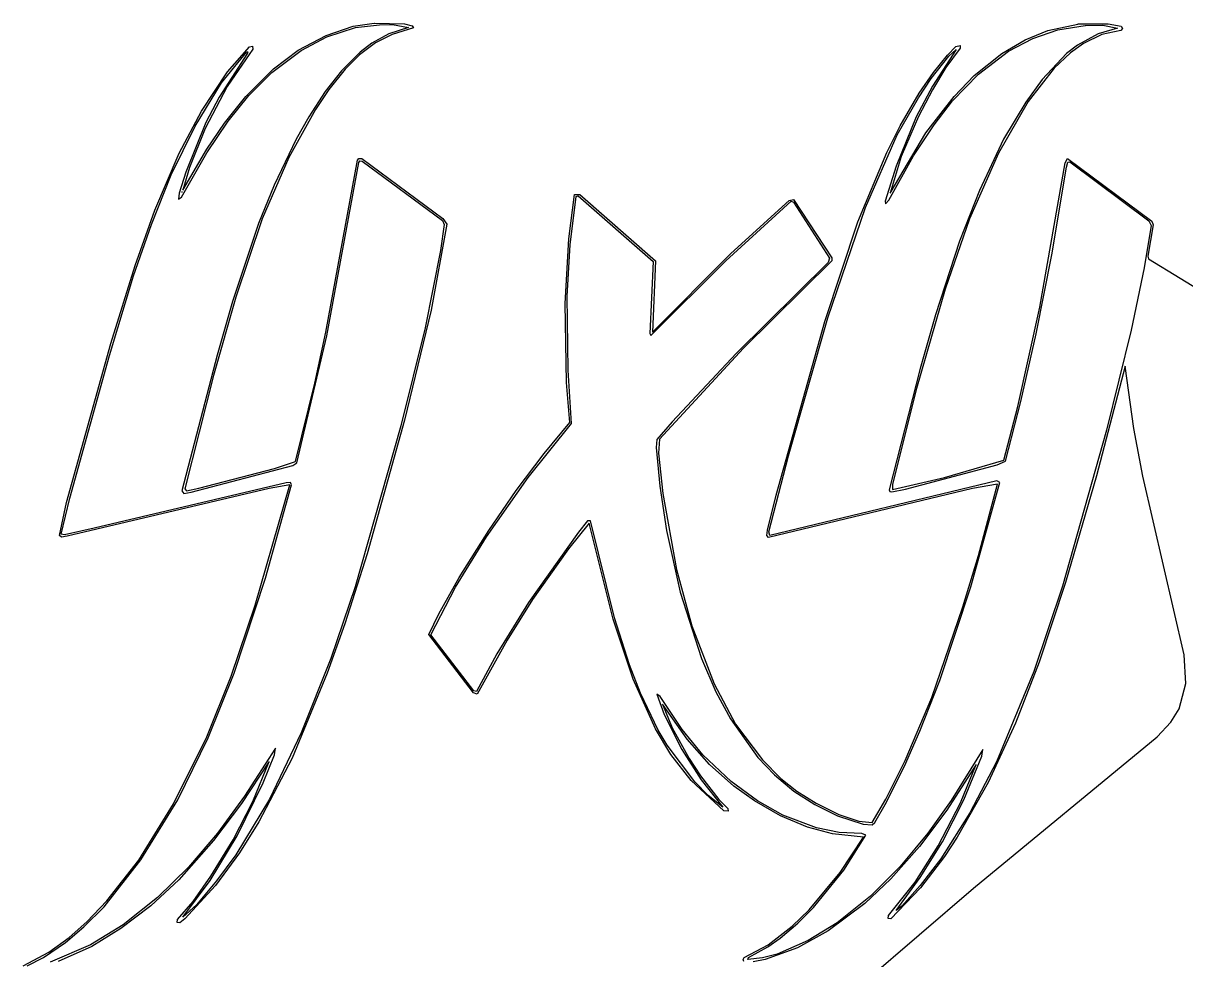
# Model space of a CAD drawing. Extents: x 26 to 220, y 38 to 193.
# Drawn here: x 25.8 to 139.1, y 101.8 to 193 of the extents above; entities that cross this region are included whole.
import ezdxf

# ---------------------------------------------------------------- set-up
doc = ezdxf.new("R2010")
doc.units = 0

msp = doc.modelspace()

# ---------------------------------------------------------------- linework, layer by layer
at = {"layer": 'LETRAS'}
for p, q in [((58.2021, 192.6145), (60.5335, 192.8971)), ((60.5335, 192.8971), (60.5412, 192.8984)), ((60.5412, 192.8984), (61.8132, 192.9261)), ((61.8132, 192.9261), (63.3736, 192.6291)), ((126.6585, 192.3979), (129.3551, 192.8255)), ((129.3551, 192.8255), (129.3628, 192.8267)), ((129.3628, 192.8267), (131.0563, 192.8552)), ((131.0563, 192.8552), (132.4921, 192.5703)), ((52.9109, 190.3952), (55.4139, 191.7056)), ((55.4139, 191.7056), (58.2021, 192.6145)), ((61.4358, 191.9948), (59.7913, 191.1149)), ((63.3736, 192.6291), (61.4358, 191.9948)), ((121.8757, 190.3236), (124.2294, 191.5596)), ((124.2294, 191.5596), (126.6585, 192.3979)), ((130.6155, 191.9948), (128.6021, 190.8929)), ((132.4921, 192.5703), (130.6155, 191.9948)), ((59.7913, 191.1149), (58.6459, 190.2372)), ((116.7589, 190.483), (114.4475, 186.9201)), ((116.05, 189.8472), (116.7589, 190.483)), ((128.6021, 190.8929), (127.5299, 190.0852)), ((47.6845, 190.1251), (44.9098, 185.8458)), ((45.1524, 187.2235), (47.6215, 190.2409)), ((47.6215, 190.2409), (47.7187, 190.2709)), ((47.7187, 190.2709), (47.6845, 190.1251)), ((50.0568, 188.2362), (52.9109, 190.3952)), ((58.6459, 190.2372), (56.8247, 188.4149)), ((114.3284, 187.6479), (116.05, 189.8472)), ((118.9501, 188.093), (121.8757, 190.3236)), ((127.5299, 190.0852), (125.145, 187.5556)), ((47.8097, 185.9895), (50.0568, 188.2362)), ((56.8247, 188.4149), (55.2399, 186.3743)), ((42.5605, 183.021), (45.1524, 187.2235)), ((113.0902, 185.7798), (114.3284, 187.6479)), ((116.4122, 185.4835), (118.9501, 188.093)), ((125.145, 187.5556), (123.5529, 185.3611)), ((45.8007, 183.5047), (47.8097, 185.9895)), ((55.2399, 186.3743), (53.6468, 183.9122)), ((114.4475, 186.9201), (112.874, 183.9281)), ((44.9098, 185.8458), (43.6227, 183.3552)), ((111.0179, 182.1499), (113.0902, 185.7798)), ((114.6084, 183.1517), (116.4122, 185.4835)), ((123.5529, 185.3611), (121.3909, 181.7581)), ((53.6468, 183.9122), (52.4167, 181.7406)), ((112.874, 183.9281), (110.9044, 179.1123)), ((40.2438, 178.2747), (42.5605, 183.021)), ((43.6227, 183.3552), (41.6633, 178.5292)), ((43.6957, 180.4087), (45.8007, 183.5047)), ((112.5889, 180.1223), (114.6084, 183.1517)), ((52.4167, 181.7406), (50.2774, 177.2556)), ((107.9092, 175.0982), (111.0179, 182.1499)), ((121.3909, 181.7581), (119.0274, 176.7543)), ((41.2358, 176.0832), (43.6957, 180.4087)), ((55.4043, 162.5592), (58.5243, 179.4823)), ((58.5243, 179.4823), (58.6347, 179.6406)), ((58.6347, 179.6406), (58.8618, 179.6084)), ((58.8618, 179.6084), (66.6757, 173.8067)), ((110.9044, 179.1123), (109.8296, 175.7022)), ((110.2074, 175.8078), (112.5889, 180.1223)), ((127.5183, 179.0145), (127.6553, 179.5129)), ((127.6553, 179.5129), (127.8368, 179.547)), ((127.8368, 179.547), (135.5535, 173.7823)), ((38.31, 173.4408), (40.2438, 178.2747)), ((41.6633, 178.5292), (41.0061, 176.483)), ((126.0806, 170.462), (127.5183, 179.0145)), ((50.2774, 177.2556), (48.7531, 173.5161)), ((41.0061, 176.483), (40.9579, 175.8825)), ((40.9579, 175.8825), (41.2358, 176.0832)), ((79.1377, 171.4551), (79.7111, 176.1454)), ((79.7111, 176.1454), (79.9188, 176.2091)), ((79.9188, 176.2091), (87.2358, 169.803)), ((94.3053, 169.8943), (100.6774, 175.6895)), ((100.6774, 175.6895), (100.8939, 175.6103)), ((109.8296, 175.7022), (109.8753, 175.4513)), ((109.8753, 175.4513), (110.2074, 175.8078)), ((119.0274, 176.7543), (117.0735, 171.7974)), ((100.8939, 175.6103), (104.4217, 170.1336)), ((104.258, 164.3191), (107.9092, 175.0982)), ((36.5741, 168.4182), (38.31, 173.4408)), ((48.7531, 173.5161), (46.2174, 165.9184)), ((66.8561, 173.4244), (66.4973, 170.8917)), ((66.6757, 173.8067), (66.8561, 173.4244)), ((135.5535, 173.7823), (135.779, 173.314)), ((135.779, 173.314), (135.0821, 169.1859)), ((78.8479, 166.4544), (79.1377, 171.4551)), ((117.0735, 171.7974), (114.7525, 164.6294)), ((66.4973, 170.8917), (65.0006, 163.3469)), ((104.4217, 170.1336), (104.2954, 169.7155)), ((124.5737, 162.7843), (126.0806, 170.462)), ((87.2358, 169.803), (86.8892, 162.7962)), ((87.0104, 162.6007), (94.3053, 169.8943)), ((104.2954, 169.7155), (95.2989, 160.862)), ((135.0821, 169.1859), (133.8104, 163.135)), ((34.2066, 160.6701), (36.5741, 168.4182)), ((46.2174, 165.9184), (44.7096, 160.6766)), ((78.9198, 159.24), (78.8479, 166.4544)), ((114.7525, 164.6294), (113.2549, 159.3773)), ((65.0006, 163.3469), (62.6305, 153.7933)), ((100.4257, 150.8654), (104.258, 164.3191)), ((52.4925, 150.1812), (55.4043, 162.5592)), ((86.8892, 162.7962), (87.0104, 162.6007)), ((123.0768, 156.1709), (124.5737, 162.7843)), ((133.8104, 163.135), (131.4316, 153.3841)), ((30.3457, 146.7527), (34.2066, 160.6701)), ((44.7096, 160.6766), (41.2817, 147.4666)), ((95.2989, 160.862), (89.0597, 154.1927)), ((79.2471, 154.0418), (78.9198, 159.24)), ((113.2549, 159.3773), (110.2375, 147.5762)), ((121.5597, 150.3654), (123.0768, 156.1709)), ((89.0597, 154.1927), (87.5954, 152.479)), ((62.6305, 153.7933), (58.166, 138.1162)), ((75.0195, 148.7716), (79.2471, 154.0418)), ((131.4316, 153.3841), (127.1308, 138.1878)), ((87.5954, 152.479), (87.5153, 151.6864)), ((87.5153, 151.6864), (87.8773, 147.9217)), ((98.509, 143.4543), (100.4257, 150.8654)), ((42.1913, 147.3501), (52.0852, 149.944)), ((52.0852, 149.944), (52.4925, 150.1812)), ((111.8283, 147.6179), (120.7738, 150.0054)), ((120.7738, 150.0054), (121.5597, 150.3654)), ((70.9878, 142.9652), (75.0195, 148.7716)), ((51.444, 148.2577), (32.7309, 143.8393)), ((41.2817, 147.4666), (41.4588, 147.2125)), ((41.4588, 147.2125), (42.1913, 147.3501)), ((49.4269, 138.9687), (51.9711, 148.044)), ((51.8662, 148.2908), (51.444, 148.2577)), ((51.9711, 148.044), (51.8662, 148.2908)), ((87.8773, 147.9217), (88.5252, 143.6013)), ((120.7144, 148.4265), (98.5864, 143.1224)), ((110.2375, 147.5762), (110.306, 147.3891)), ((110.306, 147.3891), (110.4971, 147.3524)), ((110.4971, 147.3524), (111.8283, 147.6179)), ((118.1769, 138.1093), (121.0099, 148.2732)), ((121.0099, 148.2732), (120.7144, 148.4265)), ((29.5006, 143.2456), (30.3457, 146.7527)), ((80.827, 144.5486), (79.9443, 143.4261)), ((81.0981, 144.5441), (80.827, 144.5486)), ((83.4672, 135.0879), (81.0981, 144.5441)), ((29.844, 143.1902), (29.5006, 143.2456)), ((32.7309, 143.8393), (29.844, 143.1902)), ((67.9664, 138.0732), (70.9878, 142.9652)), ((79.9443, 143.4261), (75.0801, 136.5813)), ((88.5252, 143.6013), (89.8389, 137.6013)), ((98.5864, 143.1224), (98.509, 143.4543)), ((46.3613, 129.6898), (49.4269, 138.9687)), ((58.166, 138.1162), (55.8017, 131.1257)), ((65.555, 133.4288), (67.9664, 138.0732)), ((89.8389, 137.6013), (91.9416, 131.1193)), ((115.1702, 128.9773), (118.1769, 138.1093)), ((127.1308, 138.1878), (124.3393, 129.8432)), ((75.0801, 136.5813), (71.9801, 131.562)), ((84.9162, 130.4944), (83.4672, 135.0879)), ((69.7482, 127.9574), (65.555, 133.4288)), ((71.9801, 131.562), (70.0053, 127.8987)), ((55.8017, 131.1257), (52.9193, 123.8837)), ((85.9976, 127.7534), (84.9162, 130.4944)), ((91.9416, 131.1193), (93.3261, 127.8757)), ((43.8215, 123.3762), (46.3613, 129.6898)), ((124.3393, 129.8432), (120.6844, 121.0641)), ((113.2316, 124.023), (115.1702, 128.9773)), ((70.0053, 127.8987), (69.7482, 127.9574)), ((87.7227, 124.1253), (85.9976, 127.7534)), ((87.8972, 127.4151), (87.5944, 127.6404)), ((87.5944, 127.6404), (88.2972, 125.6576)), ((90.0419, 124.1976), (87.8972, 127.4151)), ((93.3261, 127.8757), (94.7502, 125.2536)), ((88.2972, 125.6576), (90.027, 122.2401)), ((94.7502, 125.2536), (97.4344, 121.4566)), ((52.9193, 123.8837), (49.8223, 117.4022)), ((88.598, 122.6642), (87.7227, 124.1253)), ((92.0718, 121.7337), (90.0419, 124.1976)), ((111.7195, 120.6384), (113.2316, 124.023)), ((40.8705, 117.3306), (43.8215, 123.3762)), ((91.2755, 119.0933), (88.598, 122.6642)), ((50.4056, 122.3905), (47.3875, 117.7065)), ((49.1953, 119.0139), (50.3001, 121.7406)), ((50.3001, 121.7406), (50.4056, 122.3905)), ((90.027, 122.2401), (91.9168, 119.287)), ((94.8207, 119.1294), (92.0718, 121.7337)), ((97.4344, 121.4566), (99.0365, 119.7823)), ((119.3702, 122.2475), (116.2741, 117.2924)), ((117.5129, 117.3606), (119.2523, 121.601)), ((119.2523, 121.601), (119.3702, 122.2475)), ((109.8354, 116.9009), (111.7195, 120.6384)), ((120.6844, 121.0641), (118.0883, 116.0869)), ((46.6713, 113.8215), (49.1953, 119.0139)), ((92.5959, 117.7729), (91.2755, 119.0933)), ((91.9168, 119.287), (94.0255, 116.6403)), ((97.3782, 117.2646), (94.8207, 119.1294)), ((99.0365, 119.7823), (100.9484, 118.2031)), ((100.9484, 118.2031), (102.9815, 116.8792)), ((37.2796, 111.4862), (40.8705, 117.3306)), ((47.3875, 117.7065), (44.7328, 114.0949)), ((49.8223, 117.4022), (46.5281, 111.9773)), ((94.0255, 116.6403), (92.5959, 117.7729)), ((99.86, 115.8614), (97.3782, 117.2646)), ((102.9815, 116.8792), (105.1821, 115.7945)), ((108.8399, 115.1391), (109.8354, 116.9009)), ((116.2741, 117.2924), (113.988, 114.0999)), ((115.4213, 113.2486), (117.5129, 117.3606)), ((103.1341, 114.6238), (99.86, 115.8614)), ((105.1821, 115.7945), (107.6837, 114.9839)), ((118.0883, 116.0869), (115.2707, 111.6088)), ((105.3669, 114.162), (103.1341, 114.6238)), ((107.6837, 114.9839), (108.5755, 114.9022)), ((108.5755, 114.9022), (108.8399, 115.1391)), ((44.7328, 114.0949), (41.9191, 110.7767)), ((44.0252, 109.4762), (46.6713, 113.8215)), ((107.5578, 114.058), (105.3669, 114.162)), ((105.8111, 110.4784), (107.9647, 113.8951)), ((107.9647, 113.8951), (107.5578, 114.058)), ((113.988, 114.0999), (111.3179, 110.8529)), ((113.2627, 109.7675), (115.4213, 113.2486)), ((33.6877, 106.9141), (37.2796, 111.4862)), ((46.5281, 111.9773), (44.6612, 109.44)), ((115.2707, 111.6088), (113.264, 109.0053)), ((41.9191, 110.7767), (38.8885, 107.8185)), ((102.8631, 106.8378), (105.8111, 110.4784)), ((111.3179, 110.8529), (108.4262, 107.9617)), ((41.3721, 105.9237), (44.0252, 109.4762)), ((44.6612, 109.44), (42.7024, 107.1198)), ((110.9206, 106.5579), (113.2627, 109.7675)), ((113.264, 109.0053), (111.4524, 106.9765)), ((38.8885, 107.8185), (35.554, 105.1552)), ((108.4262, 107.9617), (105.1634, 105.3701)), ((31.7317, 104.9581), (33.6877, 106.9141)), ((42.7024, 107.1198), (41.3721, 105.9237)), ((101.3411, 105.3162), (102.8631, 106.8378)), ((111.4524, 106.9765), (110.9206, 106.5579)), ((29.922, 103.4378), (31.7317, 104.9581)), ((35.554, 105.1552), (32.3644, 103.1976)), ((99.603, 103.8674), (101.3411, 105.3162)), ((105.1634, 105.3701), (102.326, 103.6241)), ((27.798, 101.99), (29.922, 103.4378)), ((32.3644, 103.1976), (28.4352, 101.5229)), ((98.3998, 103.0028), (99.603, 103.8674)), ((102.326, 103.6241), (99.3033, 102.3141)), ((96.5139, 101.9614), (98.3998, 103.0028)), ((99.3033, 102.3141), (97.8881, 101.93)), ((26.1986, 101.1634), (27.798, 101.99)), ((96.4437, 101.7845), (96.5139, 101.9614)), ((97.8881, 101.93), (96.4437, 101.7845))]:
    msp.add_line(p, q, dxfattribs=at)
at = {"layer": 'LUNA'}
for p, q in [((55.3321, 191.8591), (57.9801, 192.756)), ((57.9801, 192.756), (60.0322, 193.0403)), ((58.2021, 192.6145), (60.5335, 192.8971)), ((60.0322, 193.0403), (60.0399, 193.0416)), ((60.0399, 193.0416), (62.9833, 192.9951)), ((60.5335, 192.8971), (60.5412, 192.8984)), ((60.5412, 192.8984), (61.8132, 192.9261)), ((61.8132, 192.9261), (63.3736, 192.6291)), ((62.9833, 192.9951), (63.7138, 192.7946)), ((63.7138, 192.7946), (63.8466, 192.5815)), ((125.7064, 192.3206), (128.639, 192.9687)), ((126.6585, 192.3979), (129.3551, 192.8255)), ((128.639, 192.9687), (128.6466, 192.97)), ((128.6466, 192.97), (131.574, 192.9969)), ((129.3551, 192.8255), (129.3628, 192.8267)), ((129.3628, 192.8267), (131.0563, 192.8552)), ((131.0563, 192.8552), (132.4921, 192.5703)), ((131.574, 192.9969), (132.8391, 192.7582)), ((132.8391, 192.7582), (132.9754, 192.5265)), ((52.6196, 190.409), (55.3321, 191.8591)), ((52.9109, 190.3952), (55.4139, 191.7056)), ((55.4139, 191.7056), (58.2021, 192.6145)), ((61.4358, 191.9948), (59.7913, 191.1149)), ((61.7861, 191.9488), (60.1447, 191.1285)), ((63.3736, 192.6291), (61.4358, 191.9948)), ((63.8466, 192.5815), (61.7861, 191.9488)), ((121.8757, 190.3236), (124.2294, 191.5596)), ((123.491, 191.4207), (125.7064, 192.3206)), ((124.2294, 191.5596), (126.6585, 192.3979)), ((130.6155, 191.9948), (128.6021, 190.8929)), ((130.9658, 191.9488), (129.1765, 191.0705)), ((132.4921, 192.5703), (130.6155, 191.9948)), ((132.8051, 192.3296), (130.9658, 191.9488)), ((132.9754, 192.5265), (132.8051, 192.3296)), ((48.1957, 190.5002), (45.6907, 186.8643)), ((45.7189, 188.3131), (47.8518, 190.7367)), ((47.8518, 190.7367), (48.167, 190.8009)), ((48.167, 190.8009), (48.1957, 190.5002)), ((50.2001, 188.5943), (52.6196, 190.409)), ((60.1447, 191.1285), (58.579, 189.955)), ((59.7913, 191.1149), (58.6459, 190.2372)), ((116.7589, 190.483), (114.4475, 186.9201)), ((117.1575, 190.6107), (115.7571, 188.7167)), ((115.9068, 189.9188), (116.7394, 190.7691)), ((116.05, 189.8472), (116.7589, 190.483)), ((116.7394, 190.7691), (117.1503, 190.8585)), ((117.1503, 190.8585), (117.1575, 190.6107)), ((121.2206, 190.1015), (123.491, 191.4207)), ((128.6021, 190.8929), (127.5299, 190.0852)), ((129.1765, 191.0705), (127.9067, 190.174)), ((47.6845, 190.1251), (44.9098, 185.8458)), ((45.1524, 187.2235), (47.6215, 190.2409)), ((47.6215, 190.2409), (47.7187, 190.2709)), ((47.7187, 190.2709), (47.6845, 190.1251)), ((50.0568, 188.2362), (52.9109, 190.3952)), ((58.6459, 190.2372), (56.8247, 188.4149)), ((58.579, 189.955), (57.1955, 188.5723)), ((114.3284, 187.6479), (116.05, 189.8472)), ((114.5405, 188.2415), (115.9068, 189.9188)), ((118.5157, 187.9455), (121.2206, 190.1015)), ((118.9501, 188.093), (121.8757, 190.3236)), ((127.5299, 190.0852), (125.145, 187.5556)), ((127.9067, 190.174), (126.308, 188.6485)), ((43.2013, 184.4749), (45.7189, 188.3131)), ((47.519, 185.9132), (50.2001, 188.5943)), ((47.8097, 185.9895), (50.0568, 188.2362)), ((56.8247, 188.4149), (55.2399, 186.3743)), ((57.1955, 188.5723), (55.6017, 186.5944)), ((113.1653, 186.215), (114.5405, 188.2415)), ((115.7571, 188.7167), (114.4475, 186.562)), ((126.308, 188.6485), (123.778, 185.4225)), ((42.5605, 183.021), (45.1524, 187.2235)), ((113.0902, 185.7798), (114.3284, 187.6479)), ((116.4122, 185.4835), (118.9501, 188.093)), ((116.5513, 185.9084), (118.5157, 187.9455)), ((125.145, 187.5556), (123.5529, 185.3611)), ((45.6907, 186.8643), (43.5409, 182.7925)), ((45.4427, 183.2899), (47.519, 185.9132)), ((45.8007, 183.5047), (47.8097, 185.9895)), ((55.2399, 186.3743), (53.6468, 183.9122)), ((55.6017, 186.5944), (54.2879, 184.6497)), ((111.3003, 183.0312), (113.1653, 186.215)), ((114.4475, 186.9201), (112.874, 183.9281)), ((114.4475, 186.562), (113.0815, 183.9445)), ((113.8206, 182.3639), (116.5513, 185.9084)), ((44.9098, 185.8458), (43.6227, 183.3552)), ((111.0179, 182.1499), (113.0902, 185.7798)), ((114.6084, 183.1517), (116.4122, 185.4835)), ((123.778, 185.4225), (120.8802, 180.38)), ((123.5529, 185.3611), (121.3909, 181.7581)), ((41.0241, 180.3679), (43.2013, 184.4749)), ((54.2879, 184.6497), (51.7005, 179.9503)), ((53.6468, 183.9122), (52.4167, 181.7406)), ((112.874, 183.9281), (110.9044, 179.1123)), ((113.0815, 183.9445), (111.4081, 180.0499)), ((40.2438, 178.2747), (42.5605, 183.021)), ((43.6227, 183.3552), (41.6633, 178.5292)), ((43.5409, 182.7925), (42.0111, 178.9691)), ((43.6957, 180.4087), (45.8007, 183.5047)), ((43.7094, 180.7621), (45.4427, 183.2899)), ((109.9918, 180.4456), (111.3003, 183.0312)), ((112.5889, 180.1223), (114.6084, 183.1517)), ((52.4167, 181.7406), (50.2774, 177.2556)), ((107.9092, 175.0982), (111.0179, 182.1499)), ((110.3221, 176.4809), (113.8206, 182.3639)), ((121.3909, 181.7581), (119.0274, 176.7543)), ((38.6374, 174.8322), (41.0241, 180.3679)), ((41.2358, 176.0832), (43.6957, 180.4087)), ((41.3621, 176.7625), (43.7094, 180.7621)), ((107.1804, 173.6696), (109.9918, 180.4456)), ((120.8802, 180.38), (118.0707, 173.9691)), ((51.7005, 179.9503), (49.1034, 173.9626)), ((55.3122, 162.9377), (58.3827, 179.7045)), ((55.4043, 162.5592), (58.5243, 179.4823)), ((58.3827, 179.7045), (58.515, 179.8675)), ((58.515, 179.8675), (58.8208, 179.854)), ((58.5243, 179.4823), (58.6347, 179.6406)), ((58.6347, 179.6406), (58.8618, 179.6084)), ((58.8208, 179.854), (66.7269, 174.0011)), ((58.8618, 179.6084), (66.6757, 173.8067)), ((110.9044, 179.1123), (109.8296, 175.7022)), ((110.2074, 175.8078), (112.5889, 180.1223)), ((111.4081, 180.0499), (110.3221, 176.4809)), ((124.9318, 165.3624), (127.3839, 179.4264)), ((127.3839, 179.4264), (127.6151, 179.8471)), ((127.5183, 179.0145), (127.6553, 179.5129)), ((127.6151, 179.8471), (135.843, 173.7495)), ((127.6553, 179.5129), (127.8368, 179.547)), ((127.8368, 179.547), (135.5535, 173.7823)), ((38.31, 173.4408), (40.2438, 178.2747)), ((41.6633, 178.5292), (41.0061, 176.483)), ((42.0111, 178.9691), (41.3621, 176.7625)), ((126.0806, 170.462), (127.5183, 179.0145)), ((50.2774, 177.2556), (48.7531, 173.5161)), ((41.0061, 176.483), (40.9579, 175.8825)), ((40.9579, 175.8825), (41.2358, 176.0832)), ((41.2807, 176.6022), (41.2808, 176.6034)), ((41.2807, 176.6009), (41.2807, 176.6022)), ((41.2808, 176.5997), (41.2807, 176.6009)), ((41.2808, 176.6034), (41.2809, 176.6045)), ((41.2809, 176.5986), (41.2808, 176.5997)), ((41.2809, 176.6045), (41.2812, 176.6056)), ((41.2812, 176.5976), (41.2809, 176.5986)), ((41.2812, 176.6056), (41.2815, 176.6065)), ((41.2815, 176.5966), (41.2812, 176.5976)), ((41.2815, 176.6065), (41.2819, 176.6074)), ((41.2819, 176.5957), (41.2815, 176.5966)), ((41.2819, 176.6074), (41.2824, 176.6082)), ((41.2824, 176.5949), (41.2819, 176.5957)), ((41.2824, 176.6082), (41.2829, 176.6089)), ((41.2829, 176.5942), (41.2824, 176.5949)), ((41.2829, 176.6089), (41.2836, 176.6096)), ((41.2836, 176.5936), (41.2829, 176.5942)), ((41.2836, 176.6096), (41.2842, 176.61)), ((41.2842, 176.5931), (41.2836, 176.5936)), ((41.2842, 176.61), (41.2848, 176.6104)), ((41.2848, 176.5928), (41.2842, 176.5931)), ((41.2848, 176.6104), (41.2855, 176.6105)), ((41.2855, 176.5926), (41.2848, 176.5928)), ((41.2855, 176.6105), (41.2861, 176.6105)), ((41.2861, 176.5926), (41.2855, 176.5926)), ((41.2861, 176.6105), (41.2868, 176.6104)), ((41.2868, 176.5928), (41.2861, 176.5926)), ((41.2868, 176.6104), (41.2874, 176.61)), ((41.2874, 176.5931), (41.2868, 176.5928)), ((41.2874, 176.61), (41.288, 176.6096)), ((41.288, 176.5936), (41.2874, 176.5931)), ((41.288, 176.6096), (41.2887, 176.6089)), ((41.2887, 176.5942), (41.288, 176.5936)), ((41.2887, 176.6089), (41.2892, 176.6082)), ((41.2892, 176.5949), (41.2887, 176.5942)), ((41.2892, 176.6082), (41.2897, 176.6074)), ((41.2897, 176.5957), (41.2892, 176.5949)), ((41.2897, 176.6074), (41.2901, 176.6065)), ((41.2901, 176.5966), (41.2897, 176.5957)), ((41.2901, 176.6065), (41.2904, 176.6056)), ((41.2904, 176.5976), (41.2901, 176.5966)), ((41.2904, 176.6056), (41.2907, 176.6045)), ((41.2907, 176.5986), (41.2904, 176.5976)), ((41.2907, 176.6045), (41.2908, 176.6034)), ((41.2908, 176.5997), (41.2907, 176.5986)), ((41.2908, 176.6034), (41.2909, 176.6022)), ((41.2909, 176.6009), (41.2908, 176.5997)), ((41.2909, 176.6022), (41.2909, 176.6009)), ((78.9938, 172.0198), (79.547, 176.3632)), ((79.1377, 171.4551), (79.7111, 176.1454)), ((79.547, 176.3632), (80.0572, 176.3564)), ((79.7111, 176.1454), (79.9188, 176.2091)), ((79.9188, 176.2091), (87.2358, 169.803)), ((80.0572, 176.3564), (87.4475, 169.8803)), ((94.3053, 169.8943), (100.6774, 175.6895)), ((94.8066, 170.6105), (100.4783, 175.7794)), ((100.4783, 175.7794), (100.912, 175.8522)), ((100.6774, 175.6895), (100.8939, 175.6103)), ((100.912, 175.8522), (104.6249, 170.1836)), ((109.8296, 175.7022), (109.8753, 175.4513)), ((109.8753, 175.4513), (110.2074, 175.8078)), ((119.0274, 176.7543), (117.0735, 171.7974)), ((36.7071, 169.431), (38.6374, 174.8322)), ((100.8939, 175.6103), (104.4217, 170.1336)), ((104.258, 164.3191), (107.9092, 175.0982)), ((36.5741, 168.4182), (38.31, 173.4408)), ((48.7531, 173.5161), (46.2174, 165.9184)), ((49.1034, 173.9626), (46.5264, 166.3345)), ((67.0909, 173.4687), (65.5633, 165.0759)), ((66.8561, 173.4244), (66.4973, 170.8917)), ((66.6757, 173.8067), (66.8561, 173.4244)), ((66.7269, 174.0011), (67.0909, 173.4687)), ((103.949, 163.9746), (107.1804, 173.6696)), ((118.0707, 173.9691), (115.6958, 167.1325)), ((135.5535, 173.7823), (135.779, 173.314)), ((135.843, 173.7495), (135.9836, 173.3901)), ((135.779, 173.314), (135.0821, 169.1859)), ((135.9836, 173.3901), (135.4407, 170.3317)), ((78.6331, 165.7383), (78.9938, 172.0198)), ((78.8479, 166.4544), (79.1377, 171.4551)), ((117.0735, 171.7974), (114.7525, 164.6294)), ((66.4973, 170.8917), (65.0006, 163.3469)), ((87.1555, 162.9249), (94.8066, 170.6105)), ((104.4217, 170.1336), (104.2954, 169.7155)), ((104.6249, 170.1836), (104.653, 169.895)), ((124.5737, 162.7843), (126.0806, 170.462)), ((135.4407, 170.3317), (135.5191, 170.0687)), ((135.5191, 170.0687), (142.5915, 165.7633)), ((34.3396, 161.8262), (36.7071, 169.431)), ((87.2358, 169.803), (86.8892, 162.7962)), ((87.0104, 162.6007), (94.3053, 169.8943)), ((87.4475, 169.8803), (87.1555, 162.9249)), ((104.2954, 169.7155), (95.2989, 160.862)), ((104.653, 169.895), (96.015, 161.3633)), ((135.0821, 169.1859), (133.8104, 163.135)), ((34.2066, 160.6701), (36.5741, 168.4182)), ((115.6958, 167.1325), (112.9071, 157.4335)), ((46.5264, 166.3345), (44.3719, 158.7225)), ((46.2174, 165.9184), (44.7096, 160.6766)), ((78.7768, 158.0139), (78.6331, 165.7383)), ((78.9198, 159.24), (78.8479, 166.4544)), ((65.5633, 165.0759), (62.9885, 154.3662)), ((114.7525, 164.6294), (113.2549, 159.3773)), ((122.7801, 155.6798), (124.9318, 165.3624)), ((65.0006, 163.3469), (62.6305, 153.7933)), ((99.2167, 147.0525), (103.949, 163.9746)), ((100.4257, 150.8654), (104.258, 164.3191)), ((52.4925, 150.1812), (55.4043, 162.5592)), ((54.2449, 157.9715), (55.3122, 162.9377)), ((86.8892, 162.7962), (87.0104, 162.6007)), ((123.0768, 156.1709), (124.5737, 162.7843)), ((133.8104, 163.135), (131.4316, 153.3841)), ((30.0388, 146.3434), (34.3396, 161.8262)), ((96.015, 161.3633), (87.8283, 152.5058)), ((30.3457, 146.7527), (34.2066, 160.6701)), ((44.7096, 160.6766), (41.2817, 147.4666)), ((95.2989, 160.862), (89.0597, 154.1927)), ((44.3719, 158.7225), (41.5489, 147.6581)), ((79.2471, 154.0418), (78.9198, 159.24)), ((113.2549, 159.3773), (110.2375, 147.5762)), ((133.2274, 159.6196), (130.4476, 148.9165)), ((134.0721, 153.5557), (133.2274, 159.6196)), ((52.3391, 150.3347), (54.2449, 157.9715)), ((79.0889, 154.1101), (78.7768, 158.0139)), ((112.9071, 157.4335), (110.5505, 148.099)), ((121.3991, 150.4633), (122.7801, 155.6798)), ((121.5597, 150.3654), (123.0768, 156.1709)), ((62.9885, 154.3662), (59.3302, 141.3115)), ((89.0597, 154.1927), (87.5954, 152.479)), ((62.6305, 153.7933), (58.166, 138.1162)), ((75.0195, 148.7716), (79.2471, 154.0418)), ((76.5823, 151.0939), (79.0889, 154.1101)), ((131.4316, 153.3841), (127.1308, 138.1878)), ((134.9575, 148.891), (134.0721, 153.5557)), ((87.5954, 152.479), (87.5153, 151.6864)), ((87.8283, 152.5058), (87.7295, 151.1219)), ((73.8634, 147.4928), (76.5823, 151.0939)), ((87.5153, 151.6864), (87.8773, 147.9217)), ((87.7295, 151.1219), (88.1638, 147.2055)), ((98.509, 143.4543), (100.4257, 150.8654)), ((42.1913, 147.3501), (52.0852, 149.944)), ((42.9146, 147.71), (50.3153, 149.6371)), ((50.3153, 149.6371), (52.3391, 150.3347)), ((52.0852, 149.944), (52.4925, 150.1812)), ((111.8283, 147.6179), (120.7738, 150.0054)), ((115.6208, 148.7758), (121.3991, 150.4633)), ((120.7738, 150.0054), (121.5597, 150.3654)), ((70.9878, 142.9652), (75.0195, 148.7716)), ((110.56, 147.5956), (115.6208, 148.7758)), ((130.4476, 148.9165), (127.4357, 138.5185)), ((138.9943, 131.4703), (134.9575, 148.891)), ((49.7793, 147.6934), (30.0914, 143.0413)), ((51.444, 148.2577), (32.7309, 143.8393)), ((41.2817, 147.4666), (41.4588, 147.2125)), ((41.4588, 147.2125), (42.1913, 147.3501)), ((41.5489, 147.6581), (41.7163, 147.4763)), ((41.7163, 147.4763), (42.9146, 147.71)), ((48.4346, 136.3087), (51.7941, 148.0486)), ((49.4269, 138.9687), (51.9711, 148.044)), ((51.7941, 148.0486), (49.7793, 147.6934)), ((51.8662, 148.2908), (51.444, 148.2577)), ((51.9711, 148.044), (51.8662, 148.2908)), ((71.2129, 143.5995), (73.8634, 147.4928)), ((87.8773, 147.9217), (88.5252, 143.6013)), ((118.3686, 147.702), (98.4689, 142.9269)), ((120.7144, 148.4265), (98.5864, 143.1224)), ((110.2375, 147.5762), (110.306, 147.3891)), ((110.306, 147.3891), (110.4971, 147.3524)), ((110.4971, 147.3524), (111.8283, 147.6179)), ((110.5505, 148.099), (110.56, 147.5956)), ((118.1769, 138.1093), (121.0099, 148.2732)), ((120.7889, 148.1277), (118.3686, 147.702)), ((118.9278, 141.1718), (120.7889, 148.1277)), ((121.0099, 148.2732), (120.7144, 148.4265)), ((29.3436, 143.0989), (30.0388, 146.3434)), ((29.5006, 143.2456), (30.3457, 146.7527)), ((88.1638, 147.2055), (89.4839, 139.7886)), ((98.3595, 143.6396), (99.2167, 147.0525)), ((80.9686, 144.3021), (78.9583, 141.825)), ((80.827, 144.5486), (79.9443, 143.4261)), ((81.0981, 144.5441), (80.827, 144.5486)), ((83.3117, 134.9414), (80.9686, 144.3021)), ((83.4672, 135.0879), (81.0981, 144.5441)), ((29.5544, 142.9641), (29.3436, 143.0989)), ((29.844, 143.1902), (29.5006, 143.2456)), ((30.0914, 143.0413), (29.5544, 142.9641)), ((32.7309, 143.8393), (29.844, 143.1902)), ((67.9664, 138.0732), (70.9878, 142.9652)), ((68.3142, 139.0145), (71.2129, 143.5995)), ((79.9443, 143.4261), (75.0801, 136.5813)), ((88.5252, 143.6013), (89.8389, 137.6013)), ((98.3092, 143.1163), (98.3595, 143.6396)), ((98.4689, 142.9269), (98.3092, 143.1163)), ((98.5864, 143.1224), (98.509, 143.4543)), ((78.9583, 141.825), (75.4484, 136.8575)), ((59.3302, 141.3115), (57.1774, 134.4946)), ((117.4096, 136.1552), (118.9278, 141.1718)), ((89.4839, 139.7886), (90.9888, 134.2932)), ((46.3613, 129.6898), (49.4269, 138.9687)), ((66.3232, 135.4733), (68.3142, 139.0145)), ((127.4357, 138.5185), (124.8508, 130.764)), ((58.166, 138.1162), (55.8017, 131.1257)), ((65.555, 133.4288), (67.9664, 138.0732)), ((89.8389, 137.6013), (91.9416, 131.1193)), ((115.1702, 128.9773), (118.1769, 138.1093)), ((127.1308, 138.1878), (124.3393, 129.8432)), ((46.0748, 129.4033), (48.4346, 136.3087)), ((75.0801, 136.5813), (71.9801, 131.562)), ((75.4484, 136.8575), (72.9827, 132.9227)), ((114.3927, 127.3199), (117.4096, 136.1552)), ((65.3659, 133.4541), (66.3232, 135.4733)), ((85.2712, 129.1038), (83.3117, 134.9414)), ((84.9162, 130.4944), (83.4672, 135.0879)), ((57.1774, 134.4946), (55.4539, 129.6832)), ((90.9888, 134.2932), (93.1567, 128.6552)), ((69.6971, 127.7631), (65.3659, 133.4541)), ((69.7482, 127.9574), (65.555, 133.4288)), ((72.9827, 132.9227), (70.0565, 127.6327)), ((71.9801, 131.562), (70.0053, 127.8987)), ((139.1435, 128.6816), (138.9943, 131.4703)), ((55.8017, 131.1257), (52.9193, 123.8837)), ((85.9976, 127.7534), (84.9162, 130.4944)), ((91.9416, 131.1193), (93.3261, 127.8757)), ((124.8508, 130.764), (122.5389, 124.8045)), ((43.6987, 123.4989), (46.0748, 129.4033)), ((43.8215, 123.3762), (46.3613, 129.6898)), ((55.4539, 129.6832), (52.0134, 121.4057)), ((124.3393, 129.8432), (120.6844, 121.0641)), ((87.4558, 124.2612), (85.2712, 129.1038)), ((93.1567, 128.6552), (95.2616, 124.7355)), ((113.2316, 124.023), (115.1702, 128.9773)), ((138.5034, 126.2244), (139.1435, 128.6816)), ((70.0565, 127.6327), (69.6971, 127.7631)), ((70.0053, 127.8987), (69.7482, 127.9574)), ((87.7227, 124.1253), (85.9976, 127.7534)), ((87.8972, 127.4151), (87.5944, 127.6404)), ((87.5944, 127.6404), (88.2972, 125.6576)), ((90.0419, 124.1976), (87.8972, 127.4151)), ((93.3261, 127.8757), (94.7502, 125.2536)), ((111.7985, 121.1951), (114.3927, 127.3199)), ((90.5471, 123.2616), (88.1388, 126.6796)), ((88.1388, 126.6796), (89.0906, 124.3563)), ((137.6885, 124.9087), (138.5034, 126.2244)), ((88.2972, 125.6576), (90.027, 122.2401)), ((94.7502, 125.2536), (97.4344, 121.4566)), ((95.2616, 124.7355), (97.8683, 121.237)), ((122.5389, 124.8045), (119.8778, 119.0509)), ((136.3559, 123.5021), (137.6885, 124.9087)), ((52.9193, 123.8837), (49.8223, 117.4022)), ((88.9564, 121.7783), (87.4558, 124.2612)), ((88.598, 122.6642), (87.7227, 124.1253)), ((89.0906, 124.3563), (90.7465, 121.3751)), ((92.0718, 121.7337), (90.0419, 124.1976)), ((111.7195, 120.6384), (113.2316, 124.023)), ((40.4613, 116.952), (43.6987, 123.4989)), ((40.8705, 117.3306), (43.8215, 123.3762)), ((91.2755, 119.0933), (88.598, 122.6642)), ((92.7163, 120.8027), (90.5471, 123.2616)), ((118.4536, 108.7482), (136.3559, 123.5021)), ((50.4056, 122.3905), (47.3875, 117.7065)), ((52.0134, 121.4057), (48.7723, 115.2116)), ((49.1953, 119.0139), (50.3001, 121.7406)), ((50.3001, 121.7406), (50.4056, 122.3905)), ((90.9174, 119.2365), (88.9564, 121.7783)), ((90.027, 122.2401), (91.9168, 119.287)), ((90.7465, 121.3751), (91.8387, 119.7012)), ((94.8207, 119.1294), (92.0718, 121.7337)), ((97.4344, 121.4566), (99.0365, 119.7823)), ((119.3702, 122.2475), (116.2741, 117.2924)), ((117.5129, 117.3606), (119.2523, 121.601)), ((119.2523, 121.601), (119.3702, 122.2475)), ((49.7892, 121.0976), (47.0974, 116.9851)), ((48.2076, 117.1907), (49.7892, 121.0976)), ((95.1018, 118.6854), (92.7163, 120.8027)), ((97.8683, 121.237), (99.681, 119.4243)), ((109.8354, 116.9009), (111.7195, 120.6384)), ((109.9101, 117.408), (111.7985, 121.1951)), ((118.7029, 120.7913), (115.8511, 116.3458)), ((117.1725, 117.0475), (118.7029, 120.7913)), ((120.6844, 121.0641), (118.0883, 116.0869)), ((46.6713, 113.8215), (49.1953, 119.0139)), ((94.1095, 116.2608), (90.9174, 119.2365)), ((92.5959, 117.7729), (91.2755, 119.0933)), ((91.8387, 119.7012), (93.6306, 117.3842)), ((91.9168, 119.287), (94.0255, 116.6403)), ((97.3782, 117.2646), (94.8207, 119.1294)), ((99.0365, 119.7823), (100.9484, 118.2031)), ((99.681, 119.4243), (101.2401, 118.1993)), ((119.8778, 119.0509), (116.871, 113.6966)), ((97.0868, 117.2508), (95.1018, 118.6854)), ((100.9484, 118.2031), (102.9815, 116.8792)), ((101.2401, 118.1993), (103.1144, 117.0122)), ((37.075, 111.476), (40.4613, 116.952)), ((37.2796, 111.4862), (40.8705, 117.3306)), ((47.0974, 116.9851), (44.3707, 113.3738)), ((47.3875, 117.7065), (44.7328, 114.0949)), ((46.2589, 113.4372), (48.2076, 117.1907)), ((49.8223, 117.4022), (46.5281, 111.9773)), ((94.0255, 116.6403), (92.5959, 117.7729)), ((93.6306, 117.3842), (94.4947, 116.4938)), ((99.6288, 115.7824), (97.0868, 117.2508)), ((99.86, 115.8614), (97.3782, 117.2646)), ((102.9815, 116.8792), (105.1821, 115.7945)), ((103.1144, 117.0122), (105.3151, 115.9275)), ((108.5891, 115.1216), (109.9101, 117.408)), ((108.8399, 115.1391), (109.8354, 116.9009)), ((116.2741, 117.2924), (113.988, 114.0999)), ((115.0121, 112.87), (117.1725, 117.0475)), ((115.4213, 113.2486), (117.5129, 117.3606)), ((94.5392, 116.2445), (94.1095, 116.2608)), ((94.4947, 116.4938), (94.5392, 116.2445)), ((102.2747, 114.6954), (99.6288, 115.7824)), ((103.1341, 114.6238), (99.86, 115.8614)), ((105.1821, 115.7945), (107.6837, 114.9839)), ((105.3151, 115.9275), (107.2611, 115.2685)), ((115.8511, 116.3458), (113.1964, 112.8058)), ((118.0883, 116.0869), (115.2707, 111.6088)), ((48.7723, 115.2116), (46.8862, 112.1922)), ((104.7198, 114.0431), (102.2747, 114.6954)), ((105.3669, 114.162), (103.1341, 114.6238)), ((107.2611, 115.2685), (108.5891, 115.1216)), ((107.6837, 114.9839), (108.5755, 114.9022)), ((108.5755, 114.9022), (108.8399, 115.1391)), ((44.3707, 113.3738), (40.9837, 109.5546)), ((44.7328, 114.0949), (41.9191, 110.7767)), ((44.0252, 109.4762), (46.6713, 113.8215)), ((44.1035, 109.8903), (46.2589, 113.4372)), ((107.723, 113.7156), (104.7198, 114.0431)), ((107.5578, 114.058), (105.3669, 114.162)), ((105.4493, 110.2583), (107.723, 113.7156)), ((105.8111, 110.4784), (107.9647, 113.8951)), ((107.9647, 113.8951), (107.5578, 114.058)), ((113.988, 114.0999), (111.3179, 110.8529)), ((116.871, 113.6966), (115.6288, 111.8236)), ((113.1964, 112.8058), (110.3826, 109.6308)), ((112.7577, 109.3325), (115.0121, 112.87)), ((113.2627, 109.7675), (115.4213, 113.2486)), ((33.6877, 106.9141), (37.2796, 111.4862)), ((33.9742, 107.487), (37.075, 111.476)), ((46.8862, 112.1922), (44.5424, 108.9948)), ((46.5281, 111.9773), (44.6612, 109.44)), ((115.2707, 111.6088), (113.264, 109.0053)), ((115.6288, 111.8236), (113.2844, 108.77)), ((41.9191, 110.7767), (38.8885, 107.8185)), ((102.4334, 106.623), (105.4493, 110.2583)), ((102.8631, 106.8378), (105.8111, 110.4784)), ((111.3179, 110.8529), (108.4262, 107.9617)), ((40.9837, 109.5546), (38.2392, 107.0266)), ((41.3721, 105.9237), (44.0252, 109.4762)), ((44.5424, 108.9948), (41.5521, 105.7546)), ((42.3735, 107.4398), (44.1035, 109.8903)), ((44.6612, 109.44), (42.7024, 107.1198)), ((110.3826, 109.6308), (107.8485, 107.2414)), ((110.1712, 106.0735), (112.7577, 109.3325)), ((110.9206, 106.5579), (113.2627, 109.7675)), ((113.264, 109.0053), (111.4524, 106.9765)), ((38.8885, 107.8185), (35.554, 105.1552)), ((108.4262, 107.9617), (105.1634, 105.3701)), ((107.8498, 99.649), (118.4536, 108.7482)), ((113.2844, 108.77), (110.3856, 105.7428)), ((31.7317, 104.9581), (33.6877, 106.9141)), ((32.0228, 105.4637), (33.9742, 107.487)), ((38.2392, 107.0266), (35.3339, 104.7935)), ((40.8491, 105.6699), (42.3735, 107.4398)), ((42.7024, 107.1198), (41.3721, 105.9237)), ((100.7587, 105.0213), (102.4334, 106.623)), ((101.3411, 105.3162), (102.8631, 106.8378)), ((107.8485, 107.2414), (104.2934, 104.575)), ((111.4524, 106.9765), (110.9206, 106.5579)), ((30.2851, 103.9431), (32.0228, 105.4637)), ((40.8037, 105.3988), (40.8491, 105.6699)), ((41.5521, 105.7546), (41.0631, 105.3574)), ((110.1232, 105.7826), (110.1712, 106.0735)), ((110.3856, 105.7428), (110.1232, 105.7826)), ((29.922, 103.4378), (31.7317, 104.9581)), ((35.554, 105.1552), (32.3644, 103.1976)), ((35.3339, 104.7935), (32.4856, 103.0584)), ((41.0631, 105.3574), (40.8037, 105.3988)), ((98.4368, 103.2254), (100.7587, 105.0213)), ((99.603, 103.8674), (101.3411, 105.3162)), ((104.2934, 104.575), (101.3012, 102.9122)), ((105.1634, 105.3701), (102.326, 103.6241)), ((27.798, 101.99), (29.922, 103.4378)), ((28.2891, 102.5015), (30.2851, 103.9431)), ((32.3644, 103.1976), (28.4352, 101.5229)), ((96.0992, 101.9733), (98.4368, 103.2254)), ((98.3998, 103.0028), (99.603, 103.8674)), ((102.326, 103.6241), (99.3033, 102.3141)), ((25.8095, 101.1766), (28.2891, 102.5015)), ((32.4856, 103.0584), (29.2164, 101.5922)), ((96.5139, 101.9614), (98.3998, 103.0028)), ((99.3033, 102.3141), (97.8881, 101.93)), ((101.3012, 102.9122), (98.1397, 101.7948)), ((26.1986, 101.1634), (27.798, 101.99)), ((95.985, 101.7867), (96.0992, 101.9733)), ((96.0702, 101.5979), (95.985, 101.7867)), ((96.4437, 101.7845), (96.5139, 101.9614)), ((97.8881, 101.93), (96.4437, 101.7845)), ((98.1397, 101.7948), (96.976, 101.5531))]:
    msp.add_line(p, q, dxfattribs=at)

doc.saveas('drawing.dxf')
